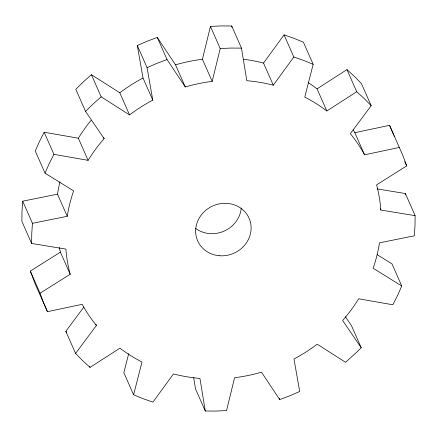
<?xml version="1.0" encoding="UTF-8"?>
<svg xmlns="http://www.w3.org/2000/svg" width="437" height="437" viewBox="0 0 437 437"><rect width="100%" height="100%" fill="white"/><g stroke="black" fill="none" stroke-linecap="round" stroke-linejoin="round"><path stroke-width="0.66" d="M59.973 181.907A159.838 147.345 -23.8 0 0 57.498 194.17L22.708 201.178L21.997 211.262L21.877 221.335L31.633 243.458L65.905 249.09A159.838 147.345 -23.8 0 0 70.177 274.272L40.067 293.216L43.481 302.557L47.442 311.674L82.178 304.31A159.838 147.345 -23.8 0 0 96.419 325.445L75.579 353.435L82.593 360.612L90.038 367.386L119.946 348.147A159.838 147.345 -23.8 0 0 141.987 362.016L133.596 394.797L143.139 398.719L152.934 402.116L173.462 373.93A159.838 147.345 -23.8 0 0 199.949 378.426L205.275 411.004L215.905 411.07L226.552 410.578L234.576 377.732A159.838 147.345 -23.8 0 0 261.479 372.171L279.713 399.582L289.802 395.791L299.689 391.481L293.986 358.979A159.838 147.345 -23.8 0 0 317.207 344.209L345.574 362.284L357.45 351.512L361.208 347.732L351.446 325.609L345.388 316.721M22.708 201.178L32.464 223.307L31.754 233.391L31.633 243.458M88.11 160.341L78.349 138.212L44.164 132.225L53.926 154.348L88.11 160.341A159.838 147.345 -23.8 0 1 104.115 138.6L85.554 111.391L75.792 89.268L83.407 81.795L91.426 74.716L101.182 96.845L129.554 114.92A159.838 147.345 -23.8 0 1 152.775 100.144L143.014 78.021L137.311 45.519L147.198 41.209L157.287 37.418L167.043 59.541L185.283 86.958A159.838 147.345 -23.8 0 1 212.185 81.391L202.424 59.268L210.448 26.422L221.095 25.93L231.725 25.996L241.481 48.125L246.812 80.703A159.838 147.345 -23.8 0 1 273.3 85.199L293.828 57.012L284.066 34.884L263.538 63.07L273.3 85.199M212.185 81.391L220.21 48.551L210.448 26.422M128.702 353.659L123.835 372.668L133.596 394.797M284.066 34.884L293.861 38.281L303.404 42.203L313.165 64.332L304.769 97.112A159.838 147.345 -23.8 0 1 326.81 110.982L356.723 91.743L364.168 98.516L371.177 105.688L350.343 133.684A159.838 147.345 -23.8 0 1 364.578 154.818L399.314 147.455L403.28 156.572L406.689 165.907L376.585 184.856A159.838 147.345 -23.8 0 1 380.851 210.033L415.123 215.665L415.003 225.738L414.292 235.822L379.502 242.83A159.838 147.345 -23.8 0 1 373.149 268.225L401.745 285.995L397.555 295.488L392.836 304.775L358.651 298.788A159.838 147.345 -23.8 0 1 342.646 320.529L361.208 347.732M32.464 223.307L67.26 216.293A159.838 147.345 -23.8 0 1 73.613 190.903L45.016 173.128L49.201 163.64L53.926 154.348M44.164 132.225L39.445 141.512L35.255 151.005L45.016 173.128M75.579 353.435L65.823 331.312L83.855 307.085M85.554 111.391L93.168 103.924L101.182 96.845M308.211 82.62A159.838 147.345 -23.8 0 1 317.054 88.853L346.962 69.614L354.407 76.388L361.421 83.565L371.177 105.688M47.442 311.674L35.146 283.875L30.311 271.093L60.415 252.144A159.838 147.345 -23.8 0 1 59.263 247.506M152.775 100.144L147.072 67.648L156.954 63.338L167.043 59.541M353.265 129.915A159.838 147.345 -23.8 0 1 354.822 132.69L389.558 125.326L393.519 134.443M220.21 48.551L230.856 48.059L241.481 48.125M377.142 188.904L405.367 193.542L415.123 215.665M293.828 57.012L303.617 60.41L313.165 64.332M377.115 254.629L391.984 263.872L401.745 285.995M91.426 74.716L119.793 92.791L129.554 114.92M65.823 331.312L66.675 332.229M157.287 37.418L175.521 64.829L185.283 86.958M389.558 125.326L399.314 147.455M404.793 161.608L406.689 165.907M346.962 69.614L356.723 91.743M354.822 132.69L364.578 154.818M380.31 208.804L380.851 210.033M317.054 88.853L326.81 110.982M137.311 45.519L147.072 67.648M279.172 398.353L279.713 399.582M103.574 137.371L104.115 138.6M205.275 411.004L195.519 388.875L193.667 377.573M57.498 194.17L67.26 216.293M95.878 324.216L96.419 325.445M60.415 252.144L70.177 274.272M89.498 366.157L90.038 367.386M30.311 271.093L40.067 293.216M393.977 135.601L394.425 136.759M231.725 25.996L231.943 27.329M405.367 193.542L405.383 194.798M78.349 138.212A159.838 147.345 -23.8 0 1 91.071 120.361M119.793 92.791A159.838 147.345 -23.8 0 1 143.014 78.021M175.521 64.829A159.838 147.345 -23.8 0 1 202.424 59.268M243.77 59.285A159.838 147.345 -23.8 0 1 263.538 63.07M241.262 208.061A28.083 25.887 -23.8 0 1 224.072 231.124A28.083 25.887 -23.8 0 1 195.454 228.272M219.161 255.711A28.083 25.887 -23.8 0 0 249.232 218.593A28.083 25.887 -23.8 0 0 201.747 214.387A28.083 25.887 -23.8 0 0 219.161 255.711"/></g></svg>
